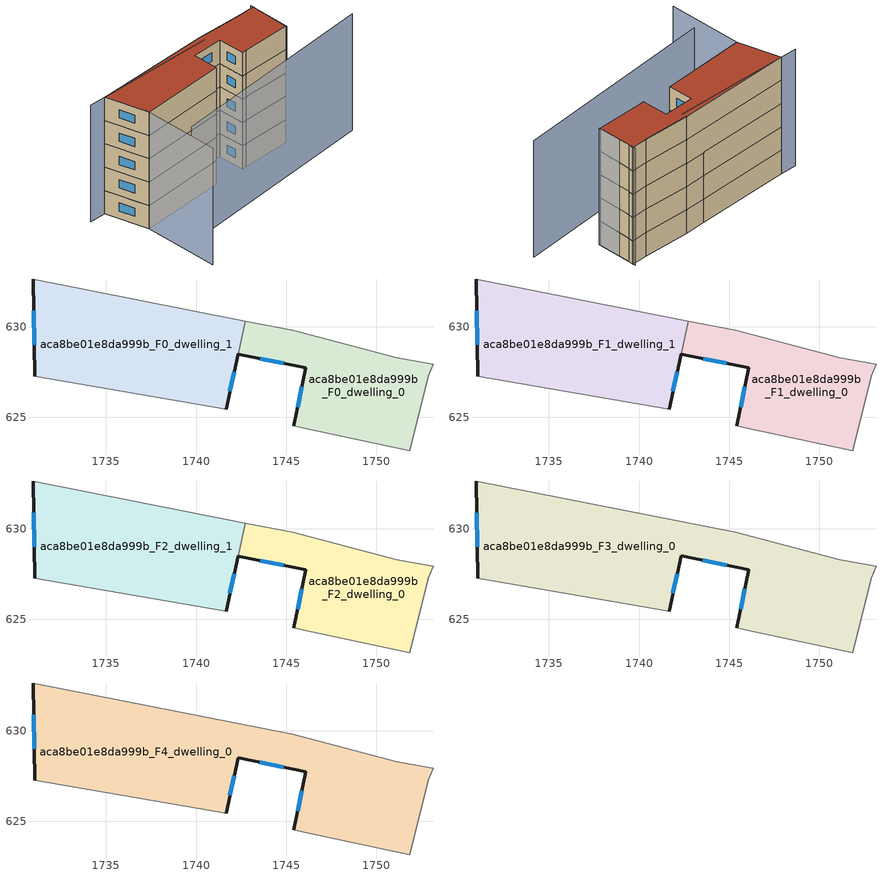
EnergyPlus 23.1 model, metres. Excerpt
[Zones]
aca8be01e8da999b_F0_dwelling_0
 floor ground (EU_floor_Construction): 1753.13,627.94 1752.88,627.28 1751.84,623.13 1745.99,624.39 1745.41,624.52 1746.07,627.73 1742.33,628.5 1742.73,630.33 1745.34,629.81 1751.13,628.3 z0
 wall outside (EU_wall_Construction): 1742.33,628.5 1746.07,627.73 1745.41,624.52 z0:3
 wall adiabatic (EU_wall_Construction): 1745.41,624.52 1745.99,624.39 1751.84,623.13 1752.88,627.28 1753.13,627.94 1751.13,628.3 1745.34,629.81 1742.73,630.33 z0:3
 wall to aca8be01e8da999b_F0_dwelling_1 (EU_wall_Construction): 1742.73,630.33 1742.33,628.5 z0:3
 window (EU_Window_Construction): 1743.54,628.25 1744.86,627.98 / 1745.86,626.69 1745.62,625.56 z0.97:2.03
aca8be01e8da999b_F0_dwelling_1
 floor ground (EU_floor_Construction): 1742.73,630.33 1742.33,628.5 1741.66,625.44 1731.06,627.26 1730.96,632.65 z0
 wall outside (EU_wall_Construction): 1741.66,625.44 1742.33,628.5 / 1730.96,632.65 1731.06,627.26 z0:3
 wall adiabatic (EU_wall_Construction): 1742.73,630.33 1730.96,632.65 / 1731.06,627.26 1741.66,625.44 z0:3
 window (EU_Window_Construction): 1741.88,626.43 1742.11,627.51 / 1730.99,630.91 1731.03,629.01 z0.97:2.03
aca8be01e8da999b_F1_dwelling_0
 floor to aca8be01e8da999b_F0_dwelling_0 (EU_floor_Construction): 1753.13,627.94 1752.88,627.28 1751.84,623.13 1745.99,624.39 1745.41,624.52 1746.07,627.73 1742.33,628.5 1742.73,630.33 1745.34,629.81 1751.13,628.3 z3
 wall outside (EU_wall_Construction): 1742.33,628.5 1746.07,627.73 1745.41,624.52 z3:6
 wall adiabatic (EU_wall_Construction): 1745.41,624.52 1745.99,624.39 1751.84,623.13 1752.88,627.28 1753.13,627.94 1751.13,628.3 1745.34,629.81 1742.73,630.33 z3:6
 wall to aca8be01e8da999b_F1_dwelling_1 (EU_wall_Construction): 1742.73,630.33 1742.33,628.5 z3:6
 window (EU_Window_Construction): 1743.54,628.25 1744.86,627.98 / 1745.86,626.69 1745.62,625.56 z3.97:5.03
aca8be01e8da999b_F1_dwelling_1
 floor to aca8be01e8da999b_F0_dwelling_1 (EU_floor_Construction): 1742.73,630.33 1742.33,628.5 1741.66,625.44 1731.06,627.26 1730.96,632.65 z3
 wall outside (EU_wall_Construction): 1741.66,625.44 1742.33,628.5 / 1730.96,632.65 1731.06,627.26 z3:6
 wall adiabatic (EU_wall_Construction): 1742.73,630.33 1730.96,632.65 / 1731.06,627.26 1741.66,625.44 z3:6
 window (EU_Window_Construction): 1741.88,626.43 1742.11,627.51 / 1730.99,630.91 1731.03,629.01 z3.97:5.03
aca8be01e8da999b_F2_dwelling_0
 floor to aca8be01e8da999b_F1_dwelling_0 (EU_floor_Construction): 1753.13,627.94 1752.88,627.28 1751.84,623.13 1745.99,624.39 1745.41,624.52 1746.07,627.73 1742.33,628.5 1742.73,630.33 1745.34,629.81 1751.13,628.3 z6
 wall outside (EU_wall_Construction): 1742.33,628.5 1746.07,627.73 1745.41,624.52 z6:9
 wall adiabatic (EU_wall_Construction): 1745.41,624.52 1745.99,624.39 1751.84,623.13 1752.88,627.28 1753.13,627.94 1751.13,628.3 1745.34,629.81 1742.73,630.33 z6:9
 wall to aca8be01e8da999b_F2_dwelling_1 (EU_wall_Construction): 1742.73,630.33 1742.33,628.5 z6:9
 window (EU_Window_Construction): 1743.54,628.25 1744.86,627.98 / 1745.86,626.69 1745.62,625.56 z6.97:8.03
aca8be01e8da999b_F2_dwelling_1
 floor to aca8be01e8da999b_F1_dwelling_1 (EU_floor_Construction): 1742.73,630.33 1742.33,628.5 1741.66,625.44 1731.06,627.26 1730.96,632.65 z6
 wall outside (EU_wall_Construction): 1741.66,625.44 1742.33,628.5 / 1730.96,632.65 1731.06,627.26 z6:9
 wall adiabatic (EU_wall_Construction): 1742.73,630.33 1730.96,632.65 / 1731.06,627.26 1741.66,625.44 z6:9
 window (EU_Window_Construction): 1741.88,626.43 1742.11,627.51 / 1730.99,630.91 1731.03,629.01 z6.97:8.03
aca8be01e8da999b_F3_dwelling_0
 floor to aca8be01e8da999b_F2_dwelling_0 (EU_floor_Construction): 1753.13,627.94 1752.88,627.28 1751.84,623.13 1745.99,624.39 1745.41,624.52 1746.07,627.73 1742.33,628.5 1742.73,630.33 1745.34,629.81 1751.13,628.3 z9
 floor to aca8be01e8da999b_F2_dwelling_1 (EU_floor_Construction): 1742.73,630.33 1742.56,629.56 1742.33,628.5 1741.66,625.44 1731.06,627.26 1730.96,632.65 z9
 wall outside (EU_wall_Construction): 1741.66,625.44 1742.33,628.5 1746.07,627.73 1745.41,624.52 / 1730.96,632.65 1731.06,627.26 z9:12
 wall adiabatic (EU_wall_Construction): 1731.06,627.26 1741.66,625.44 / 1745.41,624.52 1745.99,624.39 1751.84,623.13 1752.88,627.28 1753.13,627.94 1751.13,628.3 1745.34,629.81 1730.96,632.65 z9:12
 window (EU_Window_Construction): 1745.86,626.69 1745.62,625.56 / 1743.54,628.25 1744.86,627.98 / 1741.88,626.43 1742.11,627.51 / 1730.99,630.91 1731.03,629.01 z9.97:11.03
aca8be01e8da999b_F4_dwelling_0
 floor to aca8be01e8da999b_F3_dwelling_0 (EU_floor_Construction): 1753.13,627.94 1752.88,627.28 1751.84,623.13 1745.99,624.39 1745.41,624.52 1746.07,627.73 1742.33,628.5 1741.66,625.44 1731.06,627.26 1730.96,632.65 1745.34,629.81 1751.13,628.3 z12
 wall outside (EU_wall_Construction): 1741.66,625.44 1742.33,628.5 1746.07,627.73 1745.41,624.52 / 1730.96,632.65 1731.06,627.26 z12:15
 wall adiabatic (EU_wall_Construction): 1731.06,627.26 1741.66,625.44 / 1745.41,624.52 1745.99,624.39 1751.84,623.13 1752.88,627.28 1753.13,627.94 1751.13,628.3 1745.34,629.81 1730.96,632.65 z12:15
 window (EU_Window_Construction): 1745.86,626.69 1745.62,625.56 / 1743.54,628.25 1744.86,627.98 / 1741.88,626.43 1742.11,627.51 / 1730.99,630.91 1731.03,629.01 z12.97:14.03
 roof outside (EU_roof_Construction): 1751.84,623.13 1752.88,627.28 1753.13,627.94 1751.13,628.3 1745.34,629.81 1730.96,632.65 1731.06,627.26 1741.66,625.44 1742.33,628.5 1746.07,627.73 1745.41,624.52 1745.99,624.39 z15
shading: 1731.16,622.08 1757.44,618.39 / 1745.28,629.16 1728.96,633.14 / 1751.92,623.04 1753.09,628.21 / 1751.48,628.22 1745.33,629.75 / 1728.96,618.13 1731.2,627.89 z0:15
[Building]
EU S2 Campaign: North Axis=0; Terrain=City; Solar Distribution=FullExterior
[Site:Location]
Bologna: Latitude=44.5; Longitude=11.25; Time Zone=1; Elevation=37
[SizingPeriod:WeatherFileDays]
AnnualSizingPeriod: Begin Month=1; Begin Day of Month=1; End Month=12; End Day of Month=31; Day of Week for Start Day=Monday; Use Weather File Daylight Saving Period=No; Use Weather File Rain and Snow Indicators=No
[MATERIAL]
EU_InternalMass_Material: Roughness=MediumRough; Thickness=0.1; Conductivity=1; Density=1800; Specific Heat=900; Thermal Absorptance=0.9; Solar Absorptance=0.7; Visible Absorptance=0.7
[MATERIAL:NOMASS] Roughness=MediumRough; Thermal Absorptance=0.9; Solar Absorptance=0.7; Visible Absorptance=0.7
Name | Thermal Resistance
EU_wall_NoMass | 0.779417
EU_roof_NoMass | 0.435466
EU_floor_NoMass | 0.588222
[WINDOWMATERIAL:SIMPLEGLAZINGSYSTEM]
EU_Window_SimpleGlazing: UFactor=5.16242; Solar Heat Gain Coefficient=0.85; Visible Transmittance=0.85
[CONSTRUCTION]
EU_wall_Construction: EU_wall_NoMass
EU_roof_Construction: EU_roof_NoMass
EU_floor_Construction: EU_floor_NoMass
EU_Window_Construction: EU_Window_SimpleGlazing
EU_InternalMass_Construction: EU_InternalMass_Material
[ZONE] Type=1; Multiplier=1; Ceiling Height=autocalculate; Floor Area=autocalculate; Part of Total Floor Area=Yes
Name | Volume
aca8be01e8da999b_F0_dwelling_0; aca8be01e8da999b_F1_dwelling_0; aca8be01e8da999b_F2_dwelling_0 | 121.463
aca8be01e8da999b_F3_dwelling_0 | 296.886
aca8be01e8da999b_F4_dwelling_0 | 296.874
aca8be01e8da999b_F0_dwelling_1 | 175.419
aca8be01e8da999b_F1_dwelling_1; aca8be01e8da999b_F2_dwelling_1 | 175.409
[INTERNALMASS] Construction=EU_InternalMass_Construction
Name | Zone or ZoneList | Surface Area
aca8be01e8da999b_F0_dwelling_0_EU_InternalMass | aca8be01e8da999b_F0_dwelling_0 | 40.4883
aca8be01e8da999b_F0_dwelling_1_EU_InternalMass | aca8be01e8da999b_F0_dwelling_1 | 58.4686
aca8be01e8da999b_F1_dwelling_0_EU_InternalMass | aca8be01e8da999b_F1_dwelling_0 | 40.4883
aca8be01e8da999b_F1_dwelling_1_EU_InternalMass | aca8be01e8da999b_F1_dwelling_1 | 58.4686
aca8be01e8da999b_F2_dwelling_0_EU_InternalMass | aca8be01e8da999b_F2_dwelling_0 | 40.4883
aca8be01e8da999b_F2_dwelling_1_EU_InternalMass | aca8be01e8da999b_F2_dwelling_1 | 58.4686
aca8be01e8da999b_F3_dwelling_0_EU_InternalMass | aca8be01e8da999b_F3_dwelling_0 | 98.9579
aca8be01e8da999b_F4_dwelling_0_EU_InternalMass | aca8be01e8da999b_F4_dwelling_0 | 98.9579
[OTHEREQUIPMENT] Fuel Type=Electricity; Design Level Calculation Method=Watts/Area; Power per Zone Floor Area=1; Fraction Latent=0; Fraction Radiant=0; Fraction Lost=0; Carbon Dioxide Generation Rate=0; EndUse Subcategory=EU_Step8_InternalGains
Name | Zone or ZoneList or Space or SpaceList | Schedule
EU_Step8_InternalGain_aca8be01e8da999b_F0_dwelling_0_f000 | aca8be01e8da999b_F0_dwelling_0 | EU_Step8_GainSchedule_aca8be01e8da999b_F0_dwelling_0_f000
EU_Step8_InternalGain_aca8be01e8da999b_F0_dwelling_1_f000 | aca8be01e8da999b_F0_dwelling_1 | EU_Step8_GainSchedule_aca8be01e8da999b_F0_dwelling_1_f000
EU_Step8_InternalGain_aca8be01e8da999b_F1_dwelling_0_f000 | aca8be01e8da999b_F1_dwelling_0 | EU_Step8_GainSchedule_aca8be01e8da999b_F1_dwelling_0_f000
EU_Step8_InternalGain_aca8be01e8da999b_F1_dwelling_1_f000 | aca8be01e8da999b_F1_dwelling_1 | EU_Step8_GainSchedule_aca8be01e8da999b_F1_dwelling_1_f000
EU_Step8_InternalGain_aca8be01e8da999b_F2_dwelling_0_f000 | aca8be01e8da999b_F2_dwelling_0 | EU_Step8_GainSchedule_aca8be01e8da999b_F2_dwelling_0_f000
EU_Step8_InternalGain_aca8be01e8da999b_F2_dwelling_1_f000 | aca8be01e8da999b_F2_dwelling_1 | EU_Step8_GainSchedule_aca8be01e8da999b_F2_dwelling_1_f000
EU_Step8_InternalGain_aca8be01e8da999b_F3_dwelling_0_f000 | aca8be01e8da999b_F3_dwelling_0 | EU_Step8_GainSchedule_aca8be01e8da999b_F3_dwelling_0_f000
EU_Step8_InternalGain_aca8be01e8da999b_F4_dwelling_0_f000 | aca8be01e8da999b_F4_dwelling_0 | EU_Step8_GainSchedule_aca8be01e8da999b_F4_dwelling_0_f000
[ZONEVENTILATION:DESIGNFLOWRATE] Schedule=EU_AlwaysOn; Design Flow Rate Calculation Method=AirChanges/Hour; Air Changes per Hour=0.712058; Ventilation Type=Natural; Fan Pressure Rise=0; Fan Total Efficiency=1; Constant Term Coefficient=1; Temperature Term Coefficient=0; Velocity Term Coefficient=0; Velocity Squared Term Coefficient=0; Minimum Indoor Temperature=-100; Maximum Indoor Temperature=100; Delta Temperature=-100; Minimum Outdoor Temperature=-100; Maximum Outdoor Temperature=100; Maximum Wind Speed=40
Name | Zone or ZoneList or Space or SpaceList
EU_ConstantAir_aca8be01e8da999b_F0_dwelling_0 | aca8be01e8da999b_F0_dwelling_0
EU_ConstantAir_aca8be01e8da999b_F0_dwelling_1 | aca8be01e8da999b_F0_dwelling_1
EU_ConstantAir_aca8be01e8da999b_F1_dwelling_0 | aca8be01e8da999b_F1_dwelling_0
EU_ConstantAir_aca8be01e8da999b_F1_dwelling_1 | aca8be01e8da999b_F1_dwelling_1
EU_ConstantAir_aca8be01e8da999b_F2_dwelling_0 | aca8be01e8da999b_F2_dwelling_0
EU_ConstantAir_aca8be01e8da999b_F2_dwelling_1 | aca8be01e8da999b_F2_dwelling_1
EU_ConstantAir_aca8be01e8da999b_F3_dwelling_0 | aca8be01e8da999b_F3_dwelling_0
EU_ConstantAir_aca8be01e8da999b_F4_dwelling_0 | aca8be01e8da999b_F4_dwelling_0
[HVACTEMPLATE:THERMOSTAT] Constant Heating Setpoint=20; Constant Cooling Setpoint=50
EU_HeatOnly_aca8be01e8da999b_F0_dwelling_0; EU_HeatOnly_aca8be01e8da999b_F0_dwelling_1; EU_HeatOnly_aca8be01e8da999b_F1_dwelling_0; EU_HeatOnly_aca8be01e8da999b_F1_dwelling_1; EU_HeatOnly_aca8be01e8da999b_F2_dwelling_0; EU_HeatOnly_aca8be01e8da999b_F2_dwelling_1; EU_HeatOnly_aca8be01e8da999b_F3_dwelling_0; EU_HeatOnly_aca8be01e8da999b_F4_dwelling_0
[HVACTEMPLATE:ZONE:IDEALLOADSAIRSYSTEM] System Availability Schedule=EU_AlwaysOn; Maximum Heating Supply Air Temperature=50; Minimum Cooling Supply Air Temperature=13; Maximum Heating Supply Air Humidity Ratio=0.0156; Minimum Cooling Supply Air Humidity Ratio=0.0077; Heating Limit=NoLimit; Cooling Limit=NoLimit; Heating Availability Schedule=EU_AlwaysOn; Cooling Availability Schedule=EU_CoolingOff; Dehumidification Control Type=ConstantSensibleHeatRatio; Cooling Sensible Heat Ratio=0.7; Dehumidification Setpoint=60; Humidification Control Type=None; Humidification Setpoint=30; Outdoor Air Method=None; Outdoor Air Flow Rate per Person=0.00944; Outdoor Air Flow Rate per Zone Floor Area=0; Outdoor Air Flow Rate per Zone=0; Demand Controlled Ventilation Type=None; Outdoor Air Economizer Type=NoEconomizer; Heat Recovery Type=None; Sensible Heat Recovery Effectiveness=0.7; Latent Heat Recovery Effectiveness=0.65
Name | Template Thermostat
aca8be01e8da999b_F0_dwelling_0 | EU_HeatOnly_aca8be01e8da999b_F0_dwelling_0
aca8be01e8da999b_F0_dwelling_1 | EU_HeatOnly_aca8be01e8da999b_F0_dwelling_1
aca8be01e8da999b_F1_dwelling_0 | EU_HeatOnly_aca8be01e8da999b_F1_dwelling_0
aca8be01e8da999b_F1_dwelling_1 | EU_HeatOnly_aca8be01e8da999b_F1_dwelling_1
aca8be01e8da999b_F2_dwelling_0 | EU_HeatOnly_aca8be01e8da999b_F2_dwelling_0
aca8be01e8da999b_F2_dwelling_1 | EU_HeatOnly_aca8be01e8da999b_F2_dwelling_1
aca8be01e8da999b_F3_dwelling_0 | EU_HeatOnly_aca8be01e8da999b_F3_dwelling_0
aca8be01e8da999b_F4_dwelling_0 | EU_HeatOnly_aca8be01e8da999b_F4_dwelling_0
[SIZING:ZONE] Zone Cooling Design Supply Air Temperature Input Method=SupplyAirTemperature; Zone Cooling Design Supply Air Temperature=13; Zone Heating Design Supply Air Temperature Input Method=SupplyAirTemperature; Zone Heating Design Supply Air Temperature=50; Zone Cooling Design Supply Air Humidity Ratio=0.008; Zone Heating Design Supply Air Humidity Ratio=0.008; Cooling Design Air Flow Method=DesignDay; Cooling Design Air Flow Rate=0; Cooling Minimum Air Flow per Zone Floor Area=0.000762; Cooling Minimum Air Flow=0; Cooling Minimum Air Flow Fraction=0.2; Heating Design Air Flow Method=DesignDay; Heating Design Air Flow Rate=0; Heating Maximum Air Flow per Zone Floor Area=0.002032; Heating Maximum Air Flow=0.141576; Heating Maximum Air Flow Fraction=0.3; Account for Dedicated Outdoor Air System=No; Dedicated Outdoor Air System Control Strategy=NeutralSupplyAir; Dedicated Outdoor Air Low Setpoint Temperature for Design=autosize; Dedicated Outdoor Air High Setpoint Temperature for Design=autosize; Zone Load Sizing Method=Sensible Load Only No Latent Load; Zone Latent Cooling Design Supply Air Humidity Ratio Input Method=HumidityRatioDifference; Zone Cooling Design Supply Air Humidity Ratio Difference=0.005; Zone Latent Heating Design Supply Air Humidity Ratio Input Method=HumidityRatioDifference; Zone Humidification Design Supply Air Humidity Ratio Difference=0.005
aca8be01e8da999b_F0_dwelling_0; aca8be01e8da999b_F0_dwelling_1; aca8be01e8da999b_F1_dwelling_0; aca8be01e8da999b_F1_dwelling_1; aca8be01e8da999b_F2_dwelling_0; aca8be01e8da999b_F2_dwelling_1; aca8be01e8da999b_F3_dwelling_0; aca8be01e8da999b_F4_dwelling_0
[SCHEDULE:CONSTANT]
Name | Hourly Value
EU_AlwaysOn | 1
EU_CoolingOff | 0
[SCHEDULE:FILE] Column Number=1; Rows to Skip at Top=0; Number of Hours of Data=8760; Column Separator=Comma; Interpolate to Timestep=No; Minutes per Item=60; Adjust Schedule for Daylight Savings=Yes
Name | File
EU_Step8_GainSchedule_aca8be01e8da999b_F0_dwelling_0_f000 | ../../schedules/aca8be01e8da999b/aca8be01e8da999b_F0_dwelling_0_f000_gain.csv
EU_Step8_GainSchedule_aca8be01e8da999b_F0_dwelling_1_f000 | ../../schedules/aca8be01e8da999b/aca8be01e8da999b_F0_dwelling_1_f000_gain.csv
EU_Step8_GainSchedule_aca8be01e8da999b_F1_dwelling_0_f000 | ../../schedules/aca8be01e8da999b/aca8be01e8da999b_F1_dwelling_0_f000_gain.csv
EU_Step8_GainSchedule_aca8be01e8da999b_F1_dwelling_1_f000 | ../../schedules/aca8be01e8da999b/aca8be01e8da999b_F1_dwelling_1_f000_gain.csv
EU_Step8_GainSchedule_aca8be01e8da999b_F2_dwelling_0_f000 | ../../schedules/aca8be01e8da999b/aca8be01e8da999b_F2_dwelling_0_f000_gain.csv
EU_Step8_GainSchedule_aca8be01e8da999b_F2_dwelling_1_f000 | ../../schedules/aca8be01e8da999b/aca8be01e8da999b_F2_dwelling_1_f000_gain.csv
EU_Step8_GainSchedule_aca8be01e8da999b_F3_dwelling_0_f000 | ../../schedules/aca8be01e8da999b/aca8be01e8da999b_F3_dwelling_0_f000_gain.csv
EU_Step8_GainSchedule_aca8be01e8da999b_F4_dwelling_0_f000 | ../../schedules/aca8be01e8da999b/aca8be01e8da999b_F4_dwelling_0_f000_gain.csv
